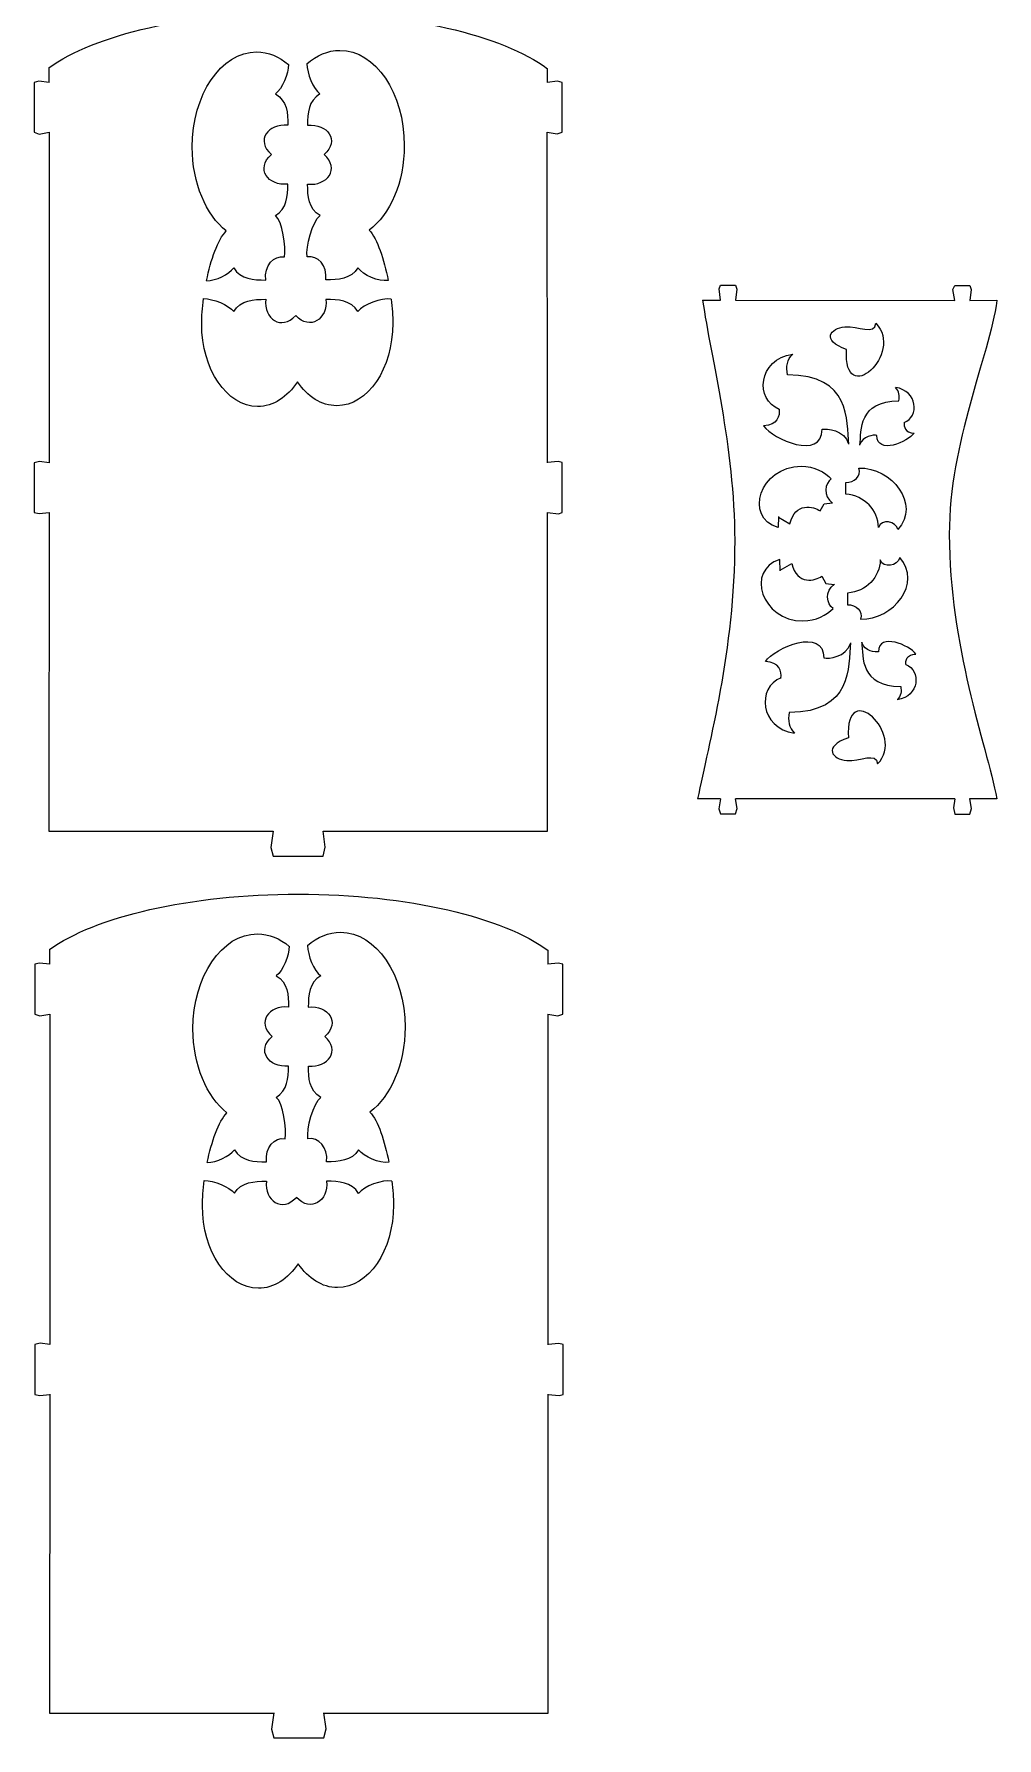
# Model space of a CAD drawing. Header units: centimetres. Extents: x 8.7 to 91.8, y -28.3 to 31.3.
# Drawn here: x 57.9 to 77.21, y -28.27 to 5.9 of the extents above; entities that cross this region are included whole.
import ezdxf

# ---------------------------------------------------------------- set-up
doc = ezdxf.new("R2010")
doc.units = ezdxf.units.CM
doc.header["$MEASUREMENT"] = 0
doc.layers.add('layer 1', color=7, linetype='Continuous')

msp = doc.modelspace()

# ---------------------------------------------------------------- linework, layer by layer
at = {"layer": 'layer 1', "color": 250, "lineweight": 9}
for points, knots in [([(58.19915, 5.22249), (59.10608, 5.88103), (60.99865, 6.33413), (63.1859, 6.33413), (63.1859, 6.33413), (65.39474, 6.33413), (67.30306, 5.87206), (68.19924, 5.20294)], [0, 0, 0, 0, 0.33333333, 0.33333333, 0.33333333, 0.33333333, 1, 1, 1, 1]), ([(61.75747, 1.94881), (61.35134, 2.27028), (61.07505, 2.90312), (61.07505, 3.63103), (61.07505, 3.63103), (61.07505, 4.68423), (61.6534, 5.53833), (62.36658, 5.53833), (62.36658, 5.53833), (62.59963, 5.53833), (62.81831, 5.44711), (63.00711, 5.28753)], [0, 0, 0, 0, 0.25, 0.25, 0.25, 0.25, 0.5, 0.5, 0.5, 0.5, 1, 1, 1, 1]), ([(63.37378, 5.30152), (63.56742, 5.47268), (63.79395, 5.57107), (64.03598, 5.57107), (64.03598, 5.57107), (64.74915, 5.57107), (65.32751, 4.71697), (65.32751, 3.66378), (65.32751, 3.66378), (65.32751, 2.92245), (65.04095, 2.27973), (64.62253, 1.96411)], [0, 0, 0, 0, 0.25, 0.25, 0.25, 0.25, 0.5, 0.5, 0.5, 0.5, 1, 1, 1, 1]), ([(63.00713, 5.2905), (63.00592, 5.10339), (62.87815, 4.79365), (62.74429, 4.69856), (62.74429, 4.69856), (62.97656, 4.55922), (62.99302, 4.31215), (62.99302, 4.07027), (62.99302, 4.07027), (62.59274, 4.10696), (62.3411, 3.76445), (62.66139, 3.48124)], [0, 0, 0, 0, 0.25, 0.25, 0.25, 0.25, 0.5, 0.5, 0.5, 0.5, 1, 1, 1, 1]), ([(63.37378, 5.30153), (63.375, 5.11442), (63.50267, 4.79365), (63.63653, 4.69856), (63.63653, 4.69856), (63.40426, 4.55921), (63.3878, 4.31215), (63.3878, 4.07026), (63.3878, 4.07026), (63.78807, 4.10696), (64.03972, 3.76445), (63.71942, 3.48124)], [0, 0, 0, 0, 0.25, 0.25, 0.25, 0.25, 0.5, 0.5, 0.5, 0.5, 1, 1, 1, 1]), ([(58.20248, 4.92858), (58.20248, 4.92858), (57.99878, 4.95038), (57.99878, 4.95038), (57.99878, 4.95038), (57.99878, 4.95038), (57.90293, 4.92858), (57.90293, 4.92858), (57.90293, 4.92858), (57.90293, 4.92858), (57.90293, 3.92857), (57.90293, 3.92857), (57.90293, 3.92857), (57.90293, 3.92857), (58.00378, 3.89206), (58.00378, 3.89206), (58.00378, 3.89206), (58.00378, 3.89206), (58.20293, 3.92857), (58.20293, 3.92857), (58.20293, 3.92857), (58.20293, 3.92857), (58.20293, 3.92863), (58.20293, 3.92863)], [0, 0, 0, 0, 0.14285714, 0.14285714, 0.14285714, 0.14285714, 0.28571429, 0.28571429, 0.28571429, 0.28571429, 0.42857143, 0.42857143, 0.42857143, 0.42857143, 0.57142857, 0.57142857, 0.57142857, 0.57142857, 0.71428571, 0.71428571, 0.71428571, 0.71428571, 1, 1, 1, 1]), ([(68.19143, 3.92774), (68.19143, 3.92774), (68.39138, 3.89629), (68.39138, 3.89629), (68.39138, 3.89629), (68.39138, 3.89629), (68.49142, 3.92774), (68.49142, 3.92774), (68.49142, 3.92774), (68.49142, 3.92774), (68.49142, 4.92774), (68.49142, 4.92774), (68.49142, 4.92774), (68.49142, 4.92774), (68.40048, 4.95206), (68.40048, 4.95206), (68.40048, 4.95206), (68.40048, 4.95206), (68.19142, 4.92774), (68.19142, 4.92774)], [0, 0, 0, 0, 0.16666667, 0.16666667, 0.16666667, 0.16666667, 0.33333333, 0.33333333, 0.33333333, 0.33333333, 0.5, 0.5, 0.5, 0.5, 0.66666667, 0.66666667, 0.66666667, 0.66666667, 1, 1, 1, 1]), ([(62.92261, 1.42748), (62.95465, 1.61661), (62.8917, 2.15302), (62.74276, 2.25883), (62.74276, 2.25883), (62.97503, 2.39817), (62.99149, 2.64523), (62.99149, 2.88713), (62.99149, 2.88713), (62.59121, 2.85044), (62.34111, 3.19804), (62.66139, 3.48124)], [0, 0, 0, 0, 0.25, 0.25, 0.25, 0.25, 0.5, 0.5, 0.5, 0.5, 1, 1, 1, 1]), ([(63.3799, 1.42826), (63.34785, 1.6174), (63.48913, 2.15302), (63.63806, 2.25883), (63.63806, 2.25883), (63.4058, 2.39817), (63.38934, 2.64523), (63.38934, 2.88713), (63.38934, 2.88713), (63.78962, 2.85044), (64.03972, 3.19804), (63.71942, 3.48124)], [0, 0, 0, 0, 0.25, 0.25, 0.25, 0.25, 0.5, 0.5, 0.5, 0.5, 1, 1, 1, 1]), ([(61.36173, 0.9513), (61.55283, 0.9525), (61.80894, 1.0775), (61.90606, 1.20856), (61.90606, 1.20856), (62.04838, 0.98114), (62.30071, 0.96503), (62.54776, 0.96503), (62.54776, 0.96503), (62.51989, 1.25654), (62.7063, 1.46754), (62.92267, 1.42747)], [0, 0, 0, 0, 0.25, 0.25, 0.25, 0.25, 0.5, 0.5, 0.5, 0.5, 1, 1, 1, 1]), ([(65.00394, 0.95729), (64.81077, 0.92591), (64.50589, 1.06424), (64.39782, 1.21006), (64.39782, 1.21006), (64.25551, 0.98265), (64.00318, 0.96654), (63.75613, 0.96654), (63.75613, 0.96654), (63.78387, 1.25674), (63.59642, 1.46631), (63.37983, 1.42825)], [0, 0, 0, 0, 0.25, 0.25, 0.25, 0.25, 0.5, 0.5, 0.5, 0.5, 1, 1, 1, 1]), ([(71.66792, 0.55927), (71.66792, 0.55927), (71.63944, 0.78726), (71.63944, 0.78726), (71.63944, 0.78726), (71.63944, 0.78726), (71.66774, 0.86056), (71.66774, 0.86056), (71.66774, 0.86056), (71.66774, 0.86056), (71.96774, 0.86056), (71.96774, 0.86056), (71.96774, 0.86056), (71.96774, 0.86056), (71.99428, 0.78422), (71.99428, 0.78422), (71.99428, 0.78422), (71.99428, 0.78422), (71.96864, 0.55874), (71.96864, 0.55874)], [0, 0, 0, 0, 0.16666667, 0.16666667, 0.16666667, 0.16666667, 0.33333333, 0.33333333, 0.33333333, 0.33333333, 0.5, 0.5, 0.5, 0.5, 0.66666667, 0.66666667, 0.66666667, 0.66666667, 1, 1, 1, 1]), ([(76.36806, 0.55635), (76.36806, 0.55635), (76.32554, 0.77632), (76.32554, 0.77632), (76.32554, 0.77632), (76.32554, 0.77632), (76.36806, 0.85576), (76.36806, 0.85576), (76.36806, 0.85576), (76.36806, 0.85576), (76.66806, 0.85576), (76.66806, 0.85576), (76.66806, 0.85576), (76.66806, 0.85576), (76.69842, 0.77632), (76.69842, 0.77632), (76.69842, 0.77632), (76.69842, 0.77632), (76.66806, 0.55576), (76.66806, 0.55576)], [0, 0, 0, 0, 0.16666667, 0.16666667, 0.16666667, 0.16666667, 0.33333333, 0.33333333, 0.33333333, 0.33333333, 0.5, 0.5, 0.5, 0.5, 0.66666667, 0.66666667, 0.66666667, 0.66666667, 1, 1, 1, 1]), ([(63.18532, -1.07746), (62.98181, -1.3817), (62.69915, -1.57026), (62.38677, -1.57026), (62.38677, -1.57026), (61.76695, -1.57026), (61.2643, -0.82796), (61.2643, 0.08738), (61.2643, 0.08738), (61.2643, 0.23415), (61.27723, 0.40878), (61.30149, 0.59231)], [0, 0, 0, 0, 0.25, 0.25, 0.25, 0.25, 0.5, 0.5, 0.5, 0.5, 1, 1, 1, 1]), ([(61.30149, 0.59232), (61.49259, 0.59113), (61.80894, 0.46602), (61.90606, 0.33496), (61.90606, 0.33496), (62.04837, 0.56238), (62.30071, 0.5785), (62.54775, 0.5785), (62.54775, 0.5785), (62.51028, 0.18658), (62.86009, -0.05981), (63.14934, 0.25379)], [0, 0, 0, 0, 0.25, 0.25, 0.25, 0.25, 0.5, 0.5, 0.5, 0.5, 1, 1, 1, 1]), ([(65.06374, 0.58101), (64.87057, 0.61238), (64.50589, 0.47928), (64.39782, 0.33346), (64.39782, 0.33346), (64.2555, 0.56088), (64.00317, 0.57699), (63.75613, 0.57699), (63.75613, 0.57699), (63.7936, 0.18507), (63.43858, -0.05981), (63.14934, 0.25379)], [0, 0, 0, 0, 0.25, 0.25, 0.25, 0.25, 0.5, 0.5, 0.5, 0.5, 1, 1, 1, 1]), ([(65.06374, 0.58101), (65.0854, 0.40545), (65.09689, 0.23972), (65.09689, 0.1013), (65.09689, 0.1013), (65.09689, -0.81403), (64.59425, -1.55634), (63.97442, -1.55634), (63.97442, -1.55634), (63.66683, -1.55634), (63.38807, -1.37352), (63.18531, -1.07746)], [0, 0, 0, 0, 0.25, 0.25, 0.25, 0.25, 0.5, 0.5, 0.5, 0.5, 1, 1, 1, 1]), ([(71.31107, 0.55929), (71.47387, -0.5958), (71.95328, -2.39457), (71.95328, -4.2589), (71.95328, -4.2589), (71.95328, -6.48403), (71.43041, -8.31748), (71.21007, -9.44076)], [0, 0, 0, 0, 0.33333333, 0.33333333, 0.33333333, 0.33333333, 1, 1, 1, 1]), ([(77.2126, 0.5572), (77.0498, -0.59789), (76.25678, -2.27363), (76.25678, -4.13796), (76.25678, -4.13796), (76.25678, -6.36309), (76.99145, -8.31957), (77.21179, -9.44285)], [0, 0, 0, 0, 0.33333333, 0.33333333, 0.33333333, 0.33333333, 1, 1, 1, 1]), ([(76.66807, 0.55576), (76.66807, 0.55576), (77.2126, 0.55927), (77.2126, 0.55927), (77.2126, 0.55927), (77.2126, 0.55927), (77.2126, 0.55718), (77.2126, 0.55718)], [0, 0, 0, 0, 0.33333333, 0.33333333, 0.33333333, 0.33333333, 1, 1, 1, 1]), ([(74.7826, 0.09707), (74.7648, -0.15157), (74.42875, 0.05165), (74.1648, 0.0283), (74.1648, 0.0283), (73.87486, 0.00265), (73.67669, -0.24385), (74.19703, -0.42699), (74.19703, -0.42699), (74.12412, -1.64882), (75.36655, -0.49483), (74.7826, 0.09707)], [0, 0, 0, 0, 0.25, 0.25, 0.25, 0.25, 0.5, 0.5, 0.5, 0.5, 1, 1, 1, 1]), ([(74.23996, -2.32879), (74.19774, -1.85976), (74.28864, -0.93666), (73.01069, -0.93666), (73.01069, -0.93666), (72.98552, -0.7745), (72.99908, -0.63357), (73.11758, -0.51902)], [0, 0, 0, 0, 0.33333333, 0.33333333, 0.33333333, 0.33333333, 1, 1, 1, 1]), ([(74.46582, -2.34468), (74.4927, -2.04609), (74.43483, -1.45845), (75.24838, -1.45845), (75.24838, -1.45845), (75.2644, -1.35521), (75.25577, -1.2655), (75.18033, -1.19258)], [0, 0, 0, 0, 0.33333333, 0.33333333, 0.33333333, 0.33333333, 1, 1, 1, 1]), ([(72.8459, -1.6247), (72.86183, -1.75089), (72.81487, -1.95039), (72.53452, -1.95701), (72.53452, -1.95701), (72.71894, -2.23423), (73.70569, -2.65366), (73.70569, -2.02887), (73.70569, -2.02887), (73.79926, -2.00695), (74.156, -2.04246), (74.23734, -2.31965)], [0, 0, 0, 0, 0.25, 0.25, 0.25, 0.25, 0.5, 0.5, 0.5, 0.5, 1, 1, 1, 1]), ([(75.35149, -1.89375), (75.34135, -1.97408), (75.37125, -2.10108), (75.54972, -2.1053), (75.54972, -2.1053), (75.43231, -2.28178), (74.80415, -2.54879), (74.80415, -2.15104), (74.80415, -2.15104), (74.74458, -2.13709), (74.51748, -2.1597), (74.4657, -2.33616)], [0, 0, 0, 0, 0.25, 0.25, 0.25, 0.25, 0.5, 0.5, 0.5, 0.5, 1, 1, 1, 1]), ([(58.20594, -2.69784), (58.20594, -2.69784), (58.0089, -2.67248), (58.0089, -2.67248), (58.0089, -2.67248), (58.0089, -2.67248), (57.90595, -2.69784), (57.90595, -2.69784), (57.90595, -2.69784), (57.90595, -2.69784), (57.90595, -3.69818), (57.90595, -3.69818), (57.90595, -3.69818), (57.90595, -3.69818), (58.00435, -3.71895), (58.00435, -3.71895), (58.00435, -3.71895), (58.00435, -3.71895), (58.20595, -3.69818), (58.20595, -3.69818)], [0, 0, 0, 0, 0.16666667, 0.16666667, 0.16666667, 0.16666667, 0.33333333, 0.33333333, 0.33333333, 0.33333333, 0.5, 0.5, 0.5, 0.5, 0.66666667, 0.66666667, 0.66666667, 0.66666667, 1, 1, 1, 1]), ([(68.19679, -3.69673), (68.19679, -3.69673), (68.41972, -3.72158), (68.41972, -3.72158), (68.41972, -3.72158), (68.41972, -3.72158), (68.49634, -3.69673), (68.49634, -3.69673), (68.49634, -3.69673), (68.49634, -3.69673), (68.49634, -2.69759), (68.49634, -2.69759), (68.49634, -2.69759), (68.49634, -2.69759), (68.4118, -2.67553), (68.4118, -2.67553), (68.4118, -2.67553), (68.4118, -2.67553), (68.19634, -2.69759), (68.19634, -2.69759), (68.19634, -2.69759), (68.19634, -2.69759), (68.19634, -2.69765), (68.19634, -2.69765)], [0, 0, 0, 0, 0.14285714, 0.14285714, 0.14285714, 0.14285714, 0.28571429, 0.28571429, 0.28571429, 0.28571429, 0.42857143, 0.42857143, 0.42857143, 0.42857143, 0.57142857, 0.57142857, 0.57142857, 0.57142857, 0.71428571, 0.71428571, 0.71428571, 0.71428571, 1, 1, 1, 1]), ([(72.83207, -3.77653), (72.83207, -3.77653), (72.82279, -4.00105), (72.82279, -4.00105), (72.82279, -4.00105), (72.136, -3.79683), (72.45393, -2.77069), (73.28692, -2.77069), (73.28692, -2.77069), (73.55013, -2.77069), (73.76734, -2.88743), (73.8903, -3.02215), (73.8903, -3.02215), (73.76723, -3.10294), (73.71313, -3.37239), (73.91814, -3.50711)], [0, 0, 0, 0, 0.2, 0.2, 0.2, 0.2, 0.4, 0.4, 0.4, 0.4, 0.6, 0.6, 0.6, 0.6, 1, 1, 1, 1]), ([(74.83716, -3.99485), (74.89472, -3.81406), (75.19147, -3.8732), (75.22755, -4.03975), (75.22755, -4.03975), (75.68417, -3.52917), (75.10397, -2.79324), (74.44212, -2.8048), (74.44212, -2.8048), (74.49985, -2.97204), (74.34717, -3.0967), (74.18186, -3.0967), (74.18186, -3.0967), (74.18186, -3.0967), (74.18302, -3.32888), (74.18302, -3.32888), (74.18302, -3.32888), (74.55901, -3.3596), (74.82891, -3.64852), (74.83716, -3.99485)], [0, 0, 0, 0, 0.16666667, 0.16666667, 0.16666667, 0.16666667, 0.33333333, 0.33333333, 0.33333333, 0.33333333, 0.5, 0.5, 0.5, 0.5, 0.66666667, 0.66666667, 0.66666667, 0.66666667, 1, 1, 1, 1]), ([(58.20336, -3.69526), (58.20336, -3.69526), (58.19921, -10.09105), (58.19921, -10.09105), (58.19921, -10.09105), (58.19921, -10.09105), (62.69921, -10.09105), (62.69921, -10.09105)], [0, 0, 0, 0, 0.33333333, 0.33333333, 0.33333333, 0.33333333, 1, 1, 1, 1]), ([(63.6992, -10.09105), (63.6992, -10.09105), (68.19921, -10.09105), (68.19921, -10.09105), (68.19921, -10.09105), (68.19921, -10.09105), (68.2, -3.69442), (68.2, -3.69442)], [0, 0, 0, 0, 0.33333333, 0.33333333, 0.33333333, 0.33333333, 1, 1, 1, 1]), ([(72.82927, -3.78921), (72.82927, -3.78921), (73.06201, -3.92567), (73.06201, -3.92567), (73.06201, -3.92567), (73.16102, -3.47338), (73.54402, -3.5803), (73.66538, -3.66523), (73.66538, -3.66523), (73.66538, -3.66523), (73.74519, -3.52203), (73.74519, -3.52203), (73.74519, -3.52203), (73.74519, -3.52203), (73.91602, -3.50358), (73.91602, -3.50358)], [0, 0, 0, 0, 0.2, 0.2, 0.2, 0.2, 0.4, 0.4, 0.4, 0.4, 0.6, 0.6, 0.6, 0.6, 1, 1, 1, 1]), ([(72.86777, -4.86579), (72.86777, -4.86579), (72.85849, -4.64127), (72.85849, -4.64127), (72.85849, -4.64127), (72.1717, -4.84549), (72.48963, -5.87163), (73.32262, -5.87163), (73.32262, -5.87163), (73.58583, -5.87163), (73.80304, -5.75489), (73.926, -5.62017), (73.926, -5.62017), (73.80293, -5.53938), (73.74883, -5.26993), (73.95384, -5.13521)], [0, 0, 0, 0, 0.2, 0.2, 0.2, 0.2, 0.4, 0.4, 0.4, 0.4, 0.6, 0.6, 0.6, 0.6, 1, 1, 1, 1]), ([(72.86497, -4.85311), (72.86497, -4.85311), (73.09771, -4.71665), (73.09771, -4.71665), (73.09771, -4.71665), (73.19672, -5.16894), (73.57972, -5.06202), (73.70108, -4.97709), (73.70108, -4.97709), (73.70108, -4.97709), (73.78089, -5.12029), (73.78089, -5.12029), (73.78089, -5.12029), (73.78089, -5.12029), (73.95172, -5.13874), (73.95172, -5.13874)], [0, 0, 0, 0, 0.2, 0.2, 0.2, 0.2, 0.4, 0.4, 0.4, 0.4, 0.6, 0.6, 0.6, 0.6, 1, 1, 1, 1]), ([(74.87286, -4.64747), (74.93042, -4.82826), (75.22717, -4.76912), (75.26325, -4.60257), (75.26325, -4.60257), (75.71987, -5.11315), (75.13967, -5.84907), (74.47782, -5.83752), (74.47782, -5.83752), (74.53555, -5.67028), (74.38287, -5.54562), (74.21756, -5.54562), (74.21756, -5.54562), (74.21756, -5.54562), (74.21872, -5.31344), (74.21872, -5.31344), (74.21872, -5.31344), (74.59471, -5.28272), (74.86461, -4.9938), (74.87286, -4.64747)], [0, 0, 0, 0, 0.16666667, 0.16666667, 0.16666667, 0.16666667, 0.33333333, 0.33333333, 0.33333333, 0.33333333, 0.5, 0.5, 0.5, 0.5, 0.66666667, 0.66666667, 0.66666667, 0.66666667, 1, 1, 1, 1]), ([(72.8816, -7.01762), (72.89753, -6.89143), (72.85057, -6.69193), (72.57022, -6.68531), (72.57022, -6.68531), (72.75465, -6.40809), (73.74139, -5.98866), (73.74139, -6.61345), (73.74139, -6.61345), (73.83497, -6.63537), (74.1917, -6.59986), (74.27304, -6.32266)], [0, 0, 0, 0, 0.25, 0.25, 0.25, 0.25, 0.5, 0.5, 0.5, 0.5, 1, 1, 1, 1]), ([(75.38719, -6.74857), (75.37706, -6.66824), (75.40695, -6.54123), (75.58542, -6.53702), (75.58542, -6.53702), (75.46801, -6.36054), (74.83985, -6.09353), (74.83985, -6.49128), (74.83985, -6.49128), (74.78028, -6.50523), (74.55318, -6.48262), (74.5014, -6.30616)], [0, 0, 0, 0, 0.25, 0.25, 0.25, 0.25, 0.5, 0.5, 0.5, 0.5, 1, 1, 1, 1]), ([(74.27566, -6.31353), (74.23344, -6.78256), (74.32434, -7.70565), (73.04639, -7.70565), (73.04639, -7.70565), (73.02122, -7.86782), (73.03478, -8.00875), (73.15328, -8.1233)], [0, 0, 0, 0, 0.33333333, 0.33333333, 0.33333333, 0.33333333, 1, 1, 1, 1]), ([(74.50152, -6.29764), (74.5284, -6.59623), (74.47053, -7.18387), (75.28408, -7.18387), (75.28408, -7.18387), (75.3001, -7.28711), (75.29147, -7.37682), (75.21603, -7.44974)], [0, 0, 0, 0, 0.33333333, 0.33333333, 0.33333333, 0.33333333, 1, 1, 1, 1]), ([(74.8183, -8.73939), (74.8005, -8.49074), (74.46445, -8.69397), (74.2005, -8.67062), (74.2005, -8.67062), (73.91056, -8.64497), (73.71239, -8.39846), (74.23273, -8.21533), (74.23273, -8.21533), (74.15982, -6.9935), (75.40225, -8.14748), (74.8183, -8.73939)], [0, 0, 0, 0, 0.25, 0.25, 0.25, 0.25, 0.5, 0.5, 0.5, 0.5, 1, 1, 1, 1]), ([(71.66933, -9.4382), (71.66933, -9.4382), (71.63782, -9.64062), (71.63782, -9.64062), (71.63782, -9.64062), (71.63782, -9.64062), (71.66915, -9.73949), (71.66915, -9.73949), (71.66915, -9.73949), (71.66915, -9.73949), (71.9673, -9.73847), (71.9673, -9.73847), (71.9673, -9.73847), (71.9673, -9.73847), (72.00368, -9.63556), (72.00368, -9.63556), (72.00368, -9.63556), (72.00368, -9.63556), (71.9682, -9.43665), (71.9682, -9.43665)], [0, 0, 0, 0, 0.16666667, 0.16666667, 0.16666667, 0.16666667, 0.33333333, 0.33333333, 0.33333333, 0.33333333, 0.5, 0.5, 0.5, 0.5, 0.66666667, 0.66666667, 0.66666667, 0.66666667, 1, 1, 1, 1]), ([(76.368, -9.44073), (76.368, -9.44073), (76.33965, -9.62238), (76.33965, -9.62238), (76.33965, -9.62238), (76.33965, -9.62238), (76.368, -9.74548), (76.368, -9.74548), (76.368, -9.74548), (76.368, -9.74548), (76.668, -9.74548), (76.668, -9.74548), (76.668, -9.74548), (76.668, -9.74548), (76.70445, -9.63049), (76.70445, -9.63049), (76.70445, -9.63049), (76.70445, -9.63049), (76.668, -9.43736), (76.668, -9.43736)], [0, 0, 0, 0, 0.16666667, 0.16666667, 0.16666667, 0.16666667, 0.33333333, 0.33333333, 0.33333333, 0.33333333, 0.5, 0.5, 0.5, 0.5, 0.66666667, 0.66666667, 0.66666667, 0.66666667, 1, 1, 1, 1]), ([(62.69934, -10.08747), (62.69934, -10.08747), (62.65278, -10.41369), (62.65278, -10.41369), (62.65278, -10.41369), (62.65278, -10.41369), (62.69934, -10.58747), (62.69934, -10.58747), (62.69934, -10.58747), (62.69934, -10.58747), (63.69934, -10.58747), (63.69934, -10.58747), (63.69934, -10.58747), (63.69934, -10.58747), (63.74388, -10.4076), (63.74388, -10.4076), (63.74388, -10.4076), (63.74388, -10.4076), (63.69934, -10.08747), (63.69934, -10.08747)], [0, 0, 0, 0, 0.16666667, 0.16666667, 0.16666667, 0.16666667, 0.33333333, 0.33333333, 0.33333333, 0.33333333, 0.5, 0.5, 0.5, 0.5, 0.66666667, 0.66666667, 0.66666667, 0.66666667, 1, 1, 1, 1]), ([(58.21344, -12.46334), (59.12037, -11.8048), (61.01294, -11.3517), (63.20019, -11.3517), (63.20019, -11.3517), (65.40903, -11.3517), (67.31735, -11.81377), (68.21353, -12.48289)], [0, 0, 0, 0, 0.33333333, 0.33333333, 0.33333333, 0.33333333, 1, 1, 1, 1]), ([(61.77176, -15.73702), (61.36563, -15.41555), (61.08934, -14.78271), (61.08934, -14.0548), (61.08934, -14.0548), (61.08934, -13.0016), (61.66769, -12.1475), (62.38087, -12.1475), (62.38087, -12.1475), (62.61392, -12.1475), (62.8326, -12.23872), (63.0214, -12.3983)], [0, 0, 0, 0, 0.25, 0.25, 0.25, 0.25, 0.5, 0.5, 0.5, 0.5, 1, 1, 1, 1]), ([(63.38807, -12.38431), (63.58171, -12.21315), (63.80824, -12.11476), (64.05027, -12.11476), (64.05027, -12.11476), (64.76344, -12.11476), (65.3418, -12.96886), (65.3418, -14.02205), (65.3418, -14.02205), (65.3418, -14.76338), (65.05524, -15.4061), (64.63682, -15.72172)], [0, 0, 0, 0, 0.25, 0.25, 0.25, 0.25, 0.5, 0.5, 0.5, 0.5, 1, 1, 1, 1]), ([(63.02142, -12.39533), (63.02021, -12.58244), (62.89244, -12.89218), (62.75858, -12.98727), (62.75858, -12.98727), (62.99085, -13.12661), (63.00731, -13.37368), (63.00731, -13.61556), (63.00731, -13.61556), (62.60703, -13.57887), (62.35539, -13.92138), (62.67568, -14.20459)], [0, 0, 0, 0, 0.25, 0.25, 0.25, 0.25, 0.5, 0.5, 0.5, 0.5, 1, 1, 1, 1]), ([(63.38807, -12.3843), (63.38929, -12.57141), (63.51696, -12.89218), (63.65082, -12.98727), (63.65082, -12.98727), (63.41855, -13.12662), (63.40209, -13.37368), (63.40209, -13.61557), (63.40209, -13.61557), (63.80236, -13.57887), (64.05401, -13.92138), (63.73371, -14.20459)], [0, 0, 0, 0, 0.25, 0.25, 0.25, 0.25, 0.5, 0.5, 0.5, 0.5, 1, 1, 1, 1]), ([(58.21677, -12.75725), (58.21677, -12.75725), (58.01307, -12.73545), (58.01307, -12.73545), (58.01307, -12.73545), (58.01307, -12.73545), (57.91722, -12.75725), (57.91722, -12.75725), (57.91722, -12.75725), (57.91722, -12.75725), (57.91722, -13.75726), (57.91722, -13.75726), (57.91722, -13.75726), (57.91722, -13.75726), (58.01807, -13.79377), (58.01807, -13.79377), (58.01807, -13.79377), (58.01807, -13.79377), (58.21722, -13.75726), (58.21722, -13.75726), (58.21722, -13.75726), (58.21722, -13.75726), (58.21722, -13.7572), (58.21722, -13.7572)], [0, 0, 0, 0, 0.14285714, 0.14285714, 0.14285714, 0.14285714, 0.28571429, 0.28571429, 0.28571429, 0.28571429, 0.42857143, 0.42857143, 0.42857143, 0.42857143, 0.57142857, 0.57142857, 0.57142857, 0.57142857, 0.71428571, 0.71428571, 0.71428571, 0.71428571, 1, 1, 1, 1]), ([(68.20572, -13.75809), (68.20572, -13.75809), (68.40567, -13.78954), (68.40567, -13.78954), (68.40567, -13.78954), (68.40567, -13.78954), (68.50571, -13.75809), (68.50571, -13.75809), (68.50571, -13.75809), (68.50571, -13.75809), (68.50571, -12.75809), (68.50571, -12.75809), (68.50571, -12.75809), (68.50571, -12.75809), (68.41477, -12.73377), (68.41477, -12.73377), (68.41477, -12.73377), (68.41477, -12.73377), (68.20571, -12.75809), (68.20571, -12.75809)], [0, 0, 0, 0, 0.16666667, 0.16666667, 0.16666667, 0.16666667, 0.33333333, 0.33333333, 0.33333333, 0.33333333, 0.5, 0.5, 0.5, 0.5, 0.66666667, 0.66666667, 0.66666667, 0.66666667, 1, 1, 1, 1]), ([(62.9369, -16.25835), (62.96894, -16.06922), (62.90599, -15.53281), (62.75705, -15.427), (62.75705, -15.427), (62.98932, -15.28766), (63.00578, -15.0406), (63.00578, -14.7987), (63.00578, -14.7987), (62.6055, -14.83539), (62.3554, -14.48779), (62.67568, -14.20459)], [0, 0, 0, 0, 0.25, 0.25, 0.25, 0.25, 0.5, 0.5, 0.5, 0.5, 1, 1, 1, 1]), ([(63.39419, -16.25757), (63.36214, -16.06843), (63.50342, -15.53281), (63.65235, -15.427), (63.65235, -15.427), (63.42009, -15.28766), (63.40363, -15.0406), (63.40363, -14.7987), (63.40363, -14.7987), (63.80391, -14.83539), (64.05401, -14.48779), (63.73371, -14.20459)], [0, 0, 0, 0, 0.25, 0.25, 0.25, 0.25, 0.5, 0.5, 0.5, 0.5, 1, 1, 1, 1]), ([(61.37602, -16.73453), (61.56712, -16.73333), (61.82323, -16.60833), (61.92035, -16.47727), (61.92035, -16.47727), (62.06267, -16.70469), (62.315, -16.7208), (62.56205, -16.7208), (62.56205, -16.7208), (62.53418, -16.42929), (62.72059, -16.21829), (62.93696, -16.25836)], [0, 0, 0, 0, 0.25, 0.25, 0.25, 0.25, 0.5, 0.5, 0.5, 0.5, 1, 1, 1, 1]), ([(65.01823, -16.72854), (64.82506, -16.75992), (64.52018, -16.62159), (64.41211, -16.47577), (64.41211, -16.47577), (64.2698, -16.70318), (64.01747, -16.71929), (63.77042, -16.71929), (63.77042, -16.71929), (63.79816, -16.42909), (63.61071, -16.21952), (63.39412, -16.25758)], [0, 0, 0, 0, 0.25, 0.25, 0.25, 0.25, 0.5, 0.5, 0.5, 0.5, 1, 1, 1, 1]), ([(65.07803, -17.10482), (64.88486, -17.07345), (64.52018, -17.20655), (64.41211, -17.35237), (64.41211, -17.35237), (64.26979, -17.12495), (64.01746, -17.10884), (63.77042, -17.10884), (63.77042, -17.10884), (63.80789, -17.50076), (63.45287, -17.74564), (63.16363, -17.43204)], [0, 0, 0, 0, 0.25, 0.25, 0.25, 0.25, 0.5, 0.5, 0.5, 0.5, 1, 1, 1, 1]), ([(63.19961, -18.76329), (62.9961, -19.06753), (62.71344, -19.25609), (62.40106, -19.25609), (62.40106, -19.25609), (61.78124, -19.25609), (61.27859, -18.51379), (61.27859, -17.59845), (61.27859, -17.59845), (61.27859, -17.45168), (61.29152, -17.27705), (61.31578, -17.09352)], [0, 0, 0, 0, 0.25, 0.25, 0.25, 0.25, 0.5, 0.5, 0.5, 0.5, 1, 1, 1, 1]), ([(61.31578, -17.09351), (61.50688, -17.0947), (61.82323, -17.21981), (61.92035, -17.35087), (61.92035, -17.35087), (62.06266, -17.12345), (62.315, -17.10733), (62.56204, -17.10733), (62.56204, -17.10733), (62.52457, -17.49925), (62.87438, -17.74564), (63.16363, -17.43204)], [0, 0, 0, 0, 0.25, 0.25, 0.25, 0.25, 0.5, 0.5, 0.5, 0.5, 1, 1, 1, 1]), ([(65.07803, -17.10482), (65.09969, -17.28038), (65.11118, -17.44611), (65.11118, -17.58453), (65.11118, -17.58453), (65.11118, -18.49986), (64.60854, -19.24217), (63.98871, -19.24217), (63.98871, -19.24217), (63.68112, -19.24217), (63.40236, -19.05935), (63.1996, -18.76329)], [0, 0, 0, 0, 0.25, 0.25, 0.25, 0.25, 0.5, 0.5, 0.5, 0.5, 1, 1, 1, 1]), ([(58.22023, -20.38367), (58.22023, -20.38367), (58.02319, -20.35831), (58.02319, -20.35831), (58.02319, -20.35831), (58.02319, -20.35831), (57.92024, -20.38367), (57.92024, -20.38367), (57.92024, -20.38367), (57.92024, -20.38367), (57.92024, -21.38401), (57.92024, -21.38401), (57.92024, -21.38401), (57.92024, -21.38401), (58.01864, -21.40478), (58.01864, -21.40478), (58.01864, -21.40478), (58.01864, -21.40478), (58.22024, -21.38401), (58.22024, -21.38401)], [0, 0, 0, 0, 0.16666667, 0.16666667, 0.16666667, 0.16666667, 0.33333333, 0.33333333, 0.33333333, 0.33333333, 0.5, 0.5, 0.5, 0.5, 0.66666667, 0.66666667, 0.66666667, 0.66666667, 1, 1, 1, 1]), ([(68.21108, -21.38256), (68.21108, -21.38256), (68.43401, -21.40741), (68.43401, -21.40741), (68.43401, -21.40741), (68.43401, -21.40741), (68.51063, -21.38256), (68.51063, -21.38256), (68.51063, -21.38256), (68.51063, -21.38256), (68.51063, -20.38342), (68.51063, -20.38342), (68.51063, -20.38342), (68.51063, -20.38342), (68.42609, -20.36136), (68.42609, -20.36136), (68.42609, -20.36136), (68.42609, -20.36136), (68.21063, -20.38342), (68.21063, -20.38342), (68.21063, -20.38342), (68.21063, -20.38342), (68.21063, -20.38348), (68.21063, -20.38348)], [0, 0, 0, 0, 0.14285714, 0.14285714, 0.14285714, 0.14285714, 0.28571429, 0.28571429, 0.28571429, 0.28571429, 0.42857143, 0.42857143, 0.42857143, 0.42857143, 0.57142857, 0.57142857, 0.57142857, 0.57142857, 0.71428571, 0.71428571, 0.71428571, 0.71428571, 1, 1, 1, 1]), ([(58.21765, -21.38109), (58.21765, -21.38109), (58.2135, -27.77688), (58.2135, -27.77688), (58.2135, -27.77688), (58.2135, -27.77688), (62.7135, -27.77688), (62.7135, -27.77688)], [0, 0, 0, 0, 0.33333333, 0.33333333, 0.33333333, 0.33333333, 1, 1, 1, 1]), ([(63.71349, -27.77688), (63.71349, -27.77688), (68.2135, -27.77688), (68.2135, -27.77688), (68.2135, -27.77688), (68.2135, -27.77688), (68.21429, -21.38025), (68.21429, -21.38025)], [0, 0, 0, 0, 0.33333333, 0.33333333, 0.33333333, 0.33333333, 1, 1, 1, 1]), ([(62.71363, -27.7733), (62.71363, -27.7733), (62.66707, -28.09952), (62.66707, -28.09952), (62.66707, -28.09952), (62.66707, -28.09952), (62.71363, -28.2733), (62.71363, -28.2733), (62.71363, -28.2733), (62.71363, -28.2733), (63.71363, -28.2733), (63.71363, -28.2733), (63.71363, -28.2733), (63.71363, -28.2733), (63.75817, -28.09343), (63.75817, -28.09343), (63.75817, -28.09343), (63.75817, -28.09343), (63.71363, -27.7733), (63.71363, -27.7733)], [0, 0, 0, 0, 0.16666667, 0.16666667, 0.16666667, 0.16666667, 0.33333333, 0.33333333, 0.33333333, 0.33333333, 0.5, 0.5, 0.5, 0.5, 0.66666667, 0.66666667, 0.66666667, 0.66666667, 1, 1, 1, 1])]:
    msp.add_open_spline(points, degree=3, knots=knots, dxfattribs=at)
for points in [[(58.19921, 5.22255), (58.19921, 5.22255), (58.19921, 4.92888), (58.19921, 4.92888)], [(68.19921, 4.92774), (68.19921, 4.92774), (68.19921, 5.20297), (68.19921, 5.20297)], [(58.20293, 3.92857), (58.20293, 3.92857), (58.20246, -2.69784), (58.20246, -2.69784)], [(68.19634, -2.70172), (68.19634, -2.70172), (68.19599, 3.92977), (68.19599, 3.92977)], [(61.36173, 0.9513), (61.4475, 1.37211), (61.58544, 1.77646), (61.75746, 1.94881)], [(64.62253, 1.96411), (64.78878, 1.79016), (64.92161, 1.38013), (65.00394, 0.95728)], [(71.31108, 0.55927), (71.31108, 0.55927), (71.67143, 0.55927), (71.67143, 0.55927)], [(71.96865, 0.55927), (71.96865, 0.55927), (76.36806, 0.55635), (76.36806, 0.55635)], [(72.84803, -1.62823), (72.36058, -1.44339), (72.41201, -0.62543), (73.11758, -0.51902)], [(75.3498, -1.89517), (75.66011, -1.7775), (75.62737, -1.25678), (75.1782, -1.18904)], [(75.3855, -6.74715), (75.69581, -6.86482), (75.66307, -7.38553), (75.2139, -7.45327)], [(72.88373, -7.01408), (72.39628, -7.19893), (72.44771, -8.01689), (73.15328, -8.1233)], [(71.66767, -9.44073), (71.66767, -9.44073), (71.21007, -9.44073), (71.21007, -9.44073)], [(76.37111, -9.44073), (76.37111, -9.44073), (71.96839, -9.44073), (71.96839, -9.44073)], [(77.2126, -9.44073), (77.2126, -9.44073), (76.66566, -9.44073), (76.66566, -9.44073)], [(58.2135, -12.46328), (58.2135, -12.46328), (58.2135, -12.75695), (58.2135, -12.75695)], [(68.2135, -12.75809), (68.2135, -12.75809), (68.2135, -12.48286), (68.2135, -12.48286)], [(58.21722, -13.75726), (58.21722, -13.75726), (58.21675, -20.38367), (58.21675, -20.38367)], [(68.21063, -20.38755), (68.21063, -20.38755), (68.21028, -13.75606), (68.21028, -13.75606)], [(61.37602, -16.73453), (61.46179, -16.31372), (61.59973, -15.90937), (61.77175, -15.73702)], [(64.63682, -15.72172), (64.80307, -15.89567), (64.9359, -16.3057), (65.01823, -16.72855)]]:
    msp.add_open_spline(points, degree=3, dxfattribs=at)

doc.saveas('drawing.dxf')
